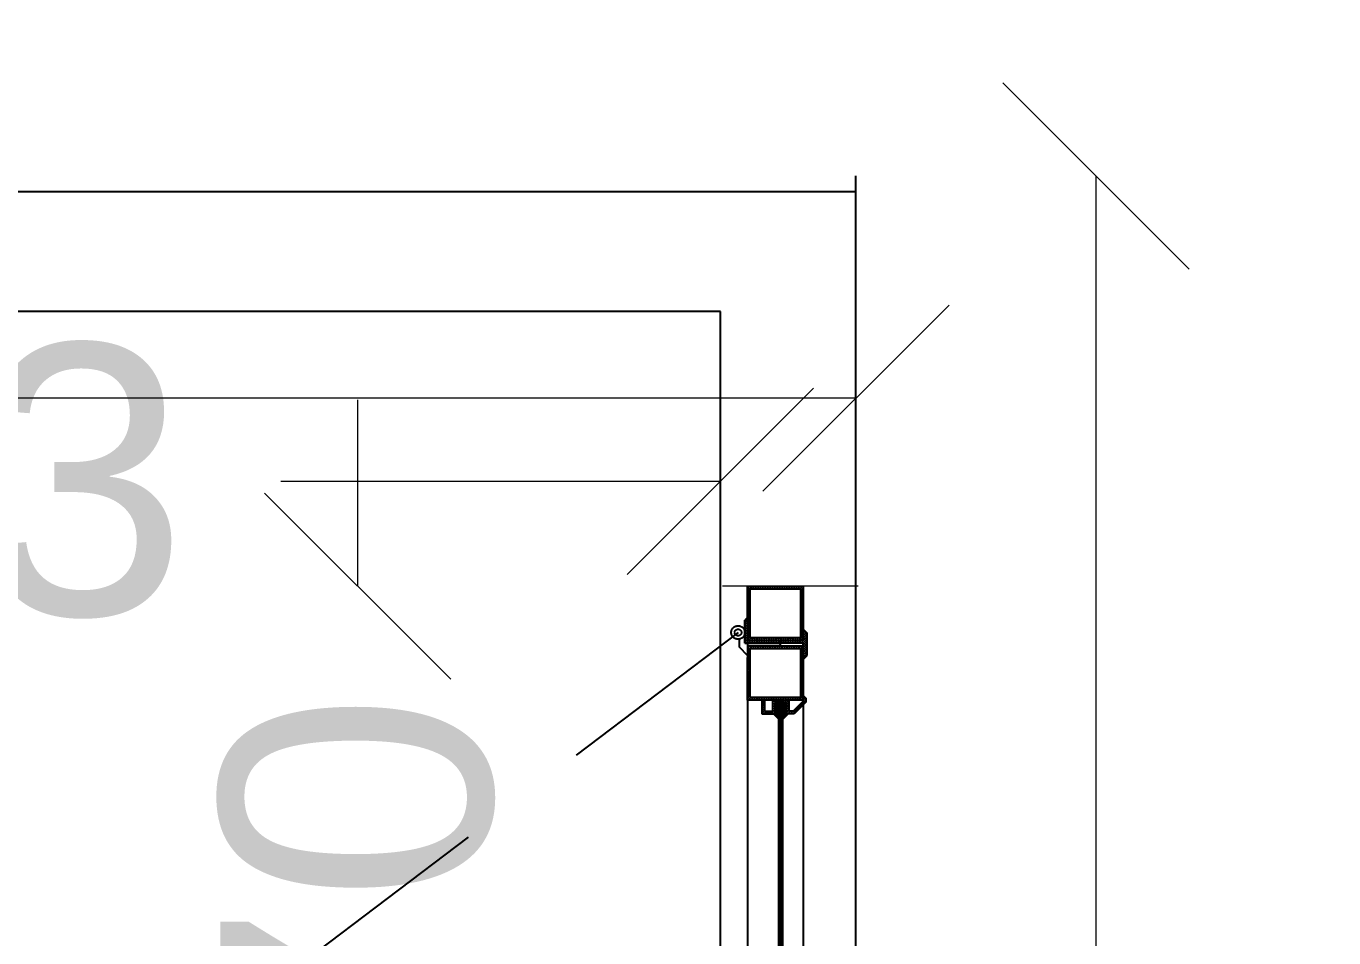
# Model space of a CAD drawing. Header units: metres. Extents: x -355 to 973, y -73 to 238.
# Drawn here: x 703.57 to 704.535, y 219.56 to 220.233 of the extents above; entities that cross this region are included whole.
import ezdxf

# ---------------------------------------------------------------- set-up
doc = ezdxf.new("R2010")
doc.units = ezdxf.units.M
doc.header["$LTSCALE"] = 3
doc.header["$MEASUREMENT"] = 0
doc.linetypes.add('ACAD_ISO02W100', pattern=[15, 12, -3])
doc.linetypes.add('HIDDEN2', pattern=[0.1875, 0.125, -0.0625])
doc.layers.add('05', color=21, linetype='Continuous', lineweight=5)
for name, color, linetype in [('2', 51, 'Continuous'), ('4', 4, 'ACAD_ISO02W100'), ('5', 2, 'Continuous'), ('Ditail', 1, 'Continuous')]:
    doc.layers.add(name, color=color, linetype=linetype)
doc.styles.get("Standard").update_dxf_attribs({"font": 'arial.ttf'})
doc.dimstyles.new('ahmad', dxfattribs={"dimtxt": 0.2, "dimasz": 0.1375, "dimexe": 0, "dimexo": 0.0625, "dimgap": 0.09, "dimtad": 0, "dimzin": 0, "dimdsep": 46, "dimtxsty": 'Standard', "dimblk": 'OBLIQUE', "dimcen": 0.09, "dimclrd": 245, "dimclrt": 61, "dimadec": 0, "dimazin": 0, "dimtfac": 1, "dimtofl": 0, "dimtmove": 0, "dimatfit": 3, "dimldrblk": 'OBLIQUE', "dimfxl": 0, "dimfxlon": 1, "dimtolj": 1, "dimtzin": 0, "dimlwd": 13, "dimarcsym": 0})

# ---------------------------------------------------------------- blocks, each defined once
blk = doc.blocks.new('*X66')
at = {"color": 0}
for p, q in [((20.47, 31.08), (24.02, 34.62)), ((21.35, 31.08), (24.02, 33.74)), ((22.24, 31.08), (24.74, 33.58)), ((23.12, 31.08), (25.62, 33.58)), ((24.01, 31.08), (26.51, 33.58)), ((24.89, 31.08), (27.39, 33.58)), ((25.58, 25.58), (32.02, 32.02)), ((25.77, 31.08), (28.27, 33.58)), ((26.46, 25.58), (32.02, 31.13)), ((26.66, 31.08), (29.16, 33.58)), ((27.34, 25.58), (32.02, 30.25)), ((27.54, 31.08), (30.04, 33.58)), ((28.02, 30.67), (30.93, 33.58)), ((28.02, 29.78), (31.81, 33.58)), ((28.02, 28.9), (32.02, 32.9)), ((28.23, 25.58), (32.02, 29.36)), ((20.11, 28.06), (20.12, 28.08)), ((20.55, 27.62), (21.01, 28.08)), ((20.99, 27.18), (21.89, 28.08)), ((21.43, 26.74), (22.77, 28.08)), ((21.88, 26.29), (23.66, 28.08)), ((22.32, 25.85), (24.54, 28.08)), ((22.76, 25.41), (25.43, 28.08)), ((23.2, 24.97), (26.31, 28.08)), ((23.64, 24.53), (24.02, 24.9)), ((24.69, 25.58), (27.19, 28.08)), ((29.11, 25.58), (32.02, 28.48)), ((30, 25.58), (32.02, 27.6)), ((30.88, 25.58), (32.02, 26.71)), ((31.76, 25.58), (32.02, 25.83))]:
    blk.add_line(p, q, dxfattribs=at)
blk = doc.blocks.new('dfgdfg')
for p, q in [((191.815, -169.4684), (191.815, -170.08423)), ((191.85602, -169.55608), (191.85602, -169.55689)), ((191.85602, -169.55689), (191.85602, -169.55608)), ((191.85602, -169.55608), (191.85602, -170.08071))]:
    blk.add_line(p, q)
at = {"layer": '05'}
for p, q in [((191.89653, -169.4684), (191.79653, -169.4684)), ((191.81674, -169.4684), (191.815, -169.47014)), ((191.81851, -169.4684), (191.815, -169.47191)), ((191.817, -169.47064), (191.815, -169.46864)), ((191.817, -169.47241), (191.815, -169.4704)), ((191.817, -169.47167), (191.815, -169.47368)), ((191.817, -169.47418), (191.815, -169.47217)), ((191.81853, -169.4704), (191.81652, -169.4684)), ((191.82028, -169.4684), (191.81827, -169.4704)), ((191.82029, -169.4704), (191.81829, -169.4684)), ((191.82205, -169.4684), (191.82004, -169.4704)), ((191.82206, -169.4704), (191.82006, -169.4684)), ((191.82381, -169.4684), (191.82181, -169.4704)), ((191.82383, -169.4704), (191.82183, -169.4684)), ((191.82558, -169.4684), (191.82358, -169.4704)), ((191.8256, -169.4704), (191.82359, -169.4684)), ((191.82735, -169.4684), (191.82534, -169.4704)), ((191.82737, -169.4704), (191.82536, -169.4684)), ((191.82912, -169.4684), (191.82711, -169.4704)), ((191.82913, -169.4704), (191.82713, -169.4684)), ((191.83088, -169.4684), (191.82888, -169.4704)), ((191.8309, -169.4704), (191.8289, -169.4684)), ((191.83265, -169.4684), (191.83065, -169.4704)), ((191.83267, -169.4704), (191.83067, -169.4684)), ((191.83442, -169.4684), (191.83242, -169.4704)), ((191.83444, -169.4704), (191.83243, -169.4684)), ((191.83619, -169.4684), (191.83418, -169.4704)), ((191.8362, -169.4704), (191.8342, -169.4684)), ((191.83796, -169.4684), (191.83595, -169.4704)), ((191.83797, -169.4704), (191.83597, -169.4684)), ((191.83972, -169.4684), (191.83772, -169.4704)), ((191.83974, -169.4704), (191.83774, -169.4684)), ((191.84149, -169.4684), (191.83949, -169.4704)), ((191.84151, -169.4704), (191.8395, -169.4684)), ((191.84326, -169.4684), (191.84125, -169.4704)), ((191.84328, -169.4704), (191.84127, -169.4684)), ((191.84503, -169.4684), (191.84302, -169.4704)), ((191.84504, -169.4704), (191.84304, -169.4684)), ((191.84679, -169.4684), (191.84479, -169.4704)), ((191.84681, -169.4704), (191.84481, -169.4684)), ((191.84856, -169.4684), (191.84656, -169.4704)), ((191.84858, -169.4704), (191.84658, -169.4684)), ((191.85033, -169.4684), (191.84833, -169.4704)), ((191.85035, -169.4704), (191.84834, -169.4684)), ((191.8521, -169.4684), (191.85009, -169.4704)), ((191.85211, -169.4704), (191.85011, -169.4684)), ((191.85386, -169.4684), (191.85186, -169.4704)), ((191.85388, -169.4704), (191.85188, -169.4684)), ((191.85563, -169.4684), (191.85363, -169.4704)), ((191.85602, -169.47077), (191.85365, -169.4684)), ((191.85602, -169.46978), (191.85401, -169.47178)), ((191.85602, -169.47254), (191.85401, -169.47053)), ((191.85602, -169.47154), (191.85401, -169.47355)), ((191.85602, -169.4743), (191.85401, -169.4723)), ((191.85602, -169.469), (191.85541, -169.4684)), ((191.817, -169.47344), (191.815, -169.47544)), ((191.817, -169.47594), (191.815, -169.47394)), ((191.817, -169.47521), (191.815, -169.47721)), ((191.817, -169.47771), (191.815, -169.47571)), ((191.817, -169.47698), (191.815, -169.47898)), ((191.817, -169.47948), (191.815, -169.47748)), ((191.817, -169.47874), (191.815, -169.48075)), ((191.817, -169.48125), (191.815, -169.47924)), ((191.817, -169.48051), (191.815, -169.48251)), ((191.817, -169.48302), (191.815, -169.48101)), ((191.85602, -169.47331), (191.85401, -169.47532)), ((191.85602, -169.47607), (191.85401, -169.47407)), ((191.85602, -169.47508), (191.85401, -169.47708)), ((191.85602, -169.47784), (191.85401, -169.47584)), ((191.85602, -169.47685), (191.85401, -169.47885)), ((191.85602, -169.47961), (191.85401, -169.4776)), ((191.85602, -169.47862), (191.85401, -169.48062)), ((191.85602, -169.48137), (191.85401, -169.47937)), ((191.85602, -169.48038), (191.85401, -169.48239)), ((191.85602, -169.48314), (191.85401, -169.48114)), ((191.85602, -169.48215), (191.85401, -169.48416)), ((191.815, -169.49162), (191.81491, -169.49153)), ((191.817, -169.48228), (191.815, -169.48428)), ((191.817, -169.48478), (191.815, -169.48278)), ((191.817, -169.48405), (191.815, -169.48605)), ((191.817, -169.48655), (191.815, -169.48455)), ((191.817, -169.48581), (191.815, -169.48782)), ((191.817, -169.48832), (191.815, -169.48631)), ((191.817, -169.48758), (191.815, -169.48959)), ((191.817, -169.49009), (191.815, -169.48808)), ((191.817, -169.48935), (191.815, -169.49135)), ((191.817, -169.49185), (191.815, -169.48985)), ((191.817, -169.49112), (191.815, -169.49312)), ((191.817, -169.49362), (191.815, -169.49162)), ((191.85602, -169.48491), (191.85401, -169.48291)), ((191.85602, -169.48392), (191.85401, -169.48592)), ((191.85602, -169.48668), (191.85401, -169.48467)), ((191.85602, -169.48569), (191.85401, -169.48769)), ((191.85602, -169.48845), (191.85401, -169.48644)), ((191.85602, -169.48745), (191.85401, -169.48946)), ((191.85602, -169.49021), (191.85401, -169.48821)), ((191.85602, -169.48922), (191.85401, -169.49123)), ((191.85602, -169.49198), (191.85401, -169.48998)), ((191.85602, -169.49099), (191.85401, -169.49299)), ((191.85602, -169.49375), (191.85401, -169.49174)), ((191.815, -169.49312), (191.81299, -169.49513)), ((191.815, -169.49489), (191.81299, -169.49689)), ((191.815, -169.49692), (191.81299, -169.49492)), ((191.815, -169.49666), (191.81299, -169.49866)), ((191.815, -169.49869), (191.81299, -169.49668)), ((191.815, -169.49842), (191.81299, -169.50043)), ((191.815, -169.50046), (191.81299, -169.49845)), ((191.815, -169.50019), (191.81299, -169.5022)), ((191.815, -169.50222), (191.81299, -169.50022)), ((191.815, -169.49515), (191.81314, -169.4933)), ((191.815, -169.49339), (191.81402, -169.49241)), ((191.817, -169.49289), (191.815, -169.49489)), ((191.817, -169.49539), (191.815, -169.49339)), ((191.817, -169.49465), (191.815, -169.49666)), ((191.817, -169.49716), (191.815, -169.49515)), ((191.817, -169.49642), (191.815, -169.49842)), ((191.817, -169.49892), (191.815, -169.49692)), ((191.817, -169.49819), (191.815, -169.50019)), ((191.817, -169.50069), (191.815, -169.49869)), ((191.817, -169.49996), (191.815, -169.50196)), ((191.817, -169.50246), (191.815, -169.50046)), ((191.85602, -169.49276), (191.85401, -169.49476)), ((191.85602, -169.49552), (191.85401, -169.49351)), ((191.85602, -169.49453), (191.85401, -169.49653)), ((191.85602, -169.49728), (191.85401, -169.49528)), ((191.85602, -169.49629), (191.85401, -169.4983)), ((191.85602, -169.49905), (191.85401, -169.49705)), ((191.85602, -169.49806), (191.85401, -169.50007)), ((191.85602, -169.50082), (191.85401, -169.49882)), ((191.85602, -169.49983), (191.85401, -169.50183)), ((191.85602, -169.50259), (191.85401, -169.50058)), ((191.85681, -169.50081), (191.85602, -169.5016)), ((191.85902, -169.50383), (191.85602, -169.50082)), ((191.815, -169.50196), (191.81299, -169.50396)), ((191.815, -169.50399), (191.81299, -169.50199)), ((191.815, -169.50373), (191.81299, -169.50573)), ((191.815, -169.50576), (191.81299, -169.50376)), ((191.815, -169.5055), (191.81299, -169.5075)), ((191.815, -169.50753), (191.81299, -169.50552)), ((191.815, -169.50726), (191.81299, -169.50927)), ((191.81618, -169.51048), (191.81299, -169.50729)), ((191.81441, -169.51048), (191.81299, -169.50906)), ((191.81555, -169.50848), (191.81355, -169.51048)), ((191.817, -169.50172), (191.815, -169.50373)), ((191.817, -169.50423), (191.815, -169.50222)), ((191.817, -169.50349), (191.815, -169.5055)), ((191.817, -169.506), (191.815, -169.50399)), ((191.817, -169.50526), (191.815, -169.50726)), ((191.81771, -169.50848), (191.815, -169.50576)), ((191.81594, -169.50848), (191.815, -169.50753)), ((191.81732, -169.50848), (191.81532, -169.51048)), ((191.81756, -169.50647), (191.81555, -169.50848)), ((191.81795, -169.51048), (191.81594, -169.50848)), ((191.81909, -169.50848), (191.81708, -169.51048)), ((191.81932, -169.50647), (191.81732, -169.50848)), ((191.81948, -169.50848), (191.81748, -169.50647)), ((191.81972, -169.51048), (191.81771, -169.50848)), ((191.82086, -169.50848), (191.81885, -169.51048)), ((191.82109, -169.50647), (191.81909, -169.50848)), ((191.82125, -169.50848), (191.81924, -169.50647)), ((191.82148, -169.51048), (191.81948, -169.50848)), ((191.82262, -169.50848), (191.82062, -169.51048)), ((191.82286, -169.50647), (191.82086, -169.50848)), ((191.82302, -169.50848), (191.82101, -169.50647)), ((191.82325, -169.51048), (191.82125, -169.50848)), ((191.82439, -169.50848), (191.82239, -169.51048)), ((191.82463, -169.50647), (191.82262, -169.50848)), ((191.82478, -169.50848), (191.82278, -169.50647)), ((191.82502, -169.51048), (191.82302, -169.50848)), ((191.82616, -169.50848), (191.82416, -169.51048)), ((191.8264, -169.50647), (191.82439, -169.50848)), ((191.82655, -169.50848), (191.82455, -169.50647)), ((191.82679, -169.51048), (191.82478, -169.50848)), ((191.82793, -169.50848), (191.82592, -169.51048)), ((191.82816, -169.50647), (191.82616, -169.50848)), ((191.82832, -169.50848), (191.82631, -169.50647)), ((191.82855, -169.51048), (191.82655, -169.50848)), ((191.8297, -169.50848), (191.82769, -169.51048)), ((191.82993, -169.50647), (191.82793, -169.50848)), ((191.83009, -169.50848), (191.82808, -169.50647)), ((191.83032, -169.51048), (191.82832, -169.50848)), ((191.83146, -169.50848), (191.82946, -169.51048)), ((191.8317, -169.50647), (191.8297, -169.50848)), ((191.83185, -169.50848), (191.82985, -169.50647)), ((191.83209, -169.51048), (191.83009, -169.50848)), ((191.83323, -169.50848), (191.83123, -169.51048)), ((191.83347, -169.50647), (191.83146, -169.50848)), ((191.83362, -169.50848), (191.83162, -169.50647)), ((191.83386, -169.51048), (191.83185, -169.50848)), ((191.835, -169.50848), (191.83299, -169.51048)), ((191.83523, -169.50647), (191.83323, -169.50848)), ((191.83539, -169.50848), (191.83339, -169.50647)), ((191.83563, -169.51048), (191.83362, -169.50848)), ((191.83677, -169.50848), (191.83476, -169.51048)), ((191.837, -169.50647), (191.835, -169.50848)), ((191.83716, -169.50848), (191.83515, -169.50647)), ((191.83739, -169.51048), (191.83539, -169.50848)), ((191.83853, -169.50848), (191.83653, -169.51048)), ((191.83877, -169.50647), (191.83677, -169.50848)), ((191.83893, -169.50848), (191.83692, -169.50647)), ((191.8386, -169.50992), (191.83716, -169.50848)), ((191.8403, -169.50848), (191.8383, -169.51048)), ((191.84054, -169.50647), (191.83853, -169.50848)), ((191.83916, -169.51048), (191.8386, -169.50992)), ((191.84069, -169.50848), (191.83869, -169.50647)), ((191.83949, -169.50904), (191.83893, -169.50848)), ((191.84093, -169.51048), (191.83949, -169.50904)), ((191.84207, -169.50848), (191.84007, -169.51048)), ((191.84231, -169.50647), (191.8403, -169.50848)), ((191.84246, -169.50848), (191.84046, -169.50647)), ((191.8427, -169.51048), (191.84069, -169.50848)), ((191.84384, -169.50848), (191.84183, -169.51048)), ((191.84407, -169.50647), (191.84207, -169.50848)), ((191.84423, -169.50848), (191.84222, -169.50647)), ((191.84446, -169.51048), (191.84246, -169.50848)), ((191.8456, -169.50848), (191.8436, -169.51048)), ((191.84584, -169.50647), (191.84384, -169.50848)), ((191.846, -169.50848), (191.84399, -169.50647)), ((191.84623, -169.51048), (191.84423, -169.50848)), ((191.84737, -169.50848), (191.84537, -169.51048)), ((191.84761, -169.50647), (191.8456, -169.50848)), ((191.84776, -169.50848), (191.84576, -169.50647)), ((191.848, -169.51048), (191.846, -169.50848)), ((191.84914, -169.50848), (191.84714, -169.51048)), ((191.84938, -169.50647), (191.84737, -169.50848)), ((191.84953, -169.50848), (191.84753, -169.50647)), ((191.84977, -169.51048), (191.84776, -169.50848)), ((191.85091, -169.50848), (191.8489, -169.51048)), ((191.85114, -169.50647), (191.84914, -169.50848)), ((191.8513, -169.50848), (191.8493, -169.50647)), ((191.85154, -169.51048), (191.84953, -169.50848)), ((191.85268, -169.50848), (191.85067, -169.51048)), ((191.85291, -169.50647), (191.85091, -169.50848)), ((191.85307, -169.50848), (191.85106, -169.50647)), ((191.8533, -169.51048), (191.8513, -169.50848)), ((191.85444, -169.50848), (191.85244, -169.51048)), ((191.85602, -169.50513), (191.85268, -169.50848)), ((191.85484, -169.50848), (191.85283, -169.50647)), ((191.85507, -169.51048), (191.85307, -169.50848)), ((191.85602, -169.5016), (191.85401, -169.5036)), ((191.85602, -169.50436), (191.85401, -169.50235)), ((191.85602, -169.50336), (191.85401, -169.50537)), ((191.85602, -169.50612), (191.85401, -169.50412)), ((191.85602, -169.50789), (191.85401, -169.50589)), ((191.85902, -169.50566), (191.85421, -169.51048)), ((191.85602, -169.5069), (191.85444, -169.50848)), ((191.85902, -169.51266), (191.85484, -169.50848)), ((191.85902, -169.50743), (191.85598, -169.51048)), ((191.85769, -169.50169), (191.85602, -169.50336)), ((191.85858, -169.50257), (191.85602, -169.50513)), ((191.85902, -169.50559), (191.85602, -169.50259)), ((191.85902, -169.50389), (191.85602, -169.5069)), ((191.85902, -169.50736), (191.85602, -169.50436)), ((191.85902, -169.50913), (191.85602, -169.50612)), ((191.85902, -169.5109), (191.85602, -169.50789)), ((191.85902, -169.5092), (191.85602, -169.5122)), ((191.85902, -169.51096), (191.85602, -169.51397)), ((191.81508, -169.51248), (191.815, -169.51257)), ((191.81685, -169.51248), (191.815, -169.51433)), ((191.81862, -169.51248), (191.815, -169.5161)), ((191.817, -169.51483), (191.815, -169.51283)), ((191.817, -169.5166), (191.815, -169.5146)), ((191.817, -169.51587), (191.815, -169.51787)), ((191.817, -169.51837), (191.815, -169.51637)), ((191.817, -169.51763), (191.815, -169.51964)), ((191.817, -169.52014), (191.815, -169.51813)), ((191.817, -169.5194), (191.815, -169.52141)), ((191.817, -169.52191), (191.815, -169.5199)), ((191.81842, -169.51449), (191.81642, -169.51248)), ((191.82019, -169.51449), (191.81818, -169.51248)), ((191.82038, -169.51248), (191.81838, -169.51449)), ((191.82196, -169.51449), (191.81995, -169.51248)), ((191.82215, -169.51248), (191.82015, -169.51449)), ((191.82372, -169.51449), (191.82172, -169.51248)), ((191.82392, -169.51248), (191.82192, -169.51449)), ((191.82549, -169.51449), (191.82349, -169.51248)), ((191.82569, -169.51248), (191.82368, -169.51449)), ((191.82726, -169.51449), (191.82526, -169.51248)), ((191.82745, -169.51248), (191.82545, -169.51449)), ((191.82903, -169.51449), (191.82702, -169.51248)), ((191.82922, -169.51248), (191.82722, -169.51449)), ((191.8308, -169.51449), (191.82879, -169.51248)), ((191.83099, -169.51248), (191.82899, -169.51449)), ((191.83256, -169.51449), (191.83056, -169.51248)), ((191.83276, -169.51248), (191.83075, -169.51449)), ((191.83433, -169.51449), (191.83233, -169.51248)), ((191.83453, -169.51248), (191.83252, -169.51449)), ((191.8361, -169.51449), (191.83409, -169.51248)), ((191.83629, -169.51248), (191.83429, -169.51449)), ((191.83787, -169.51449), (191.83586, -169.51248)), ((191.83806, -169.51248), (191.83606, -169.51449)), ((191.83963, -169.51449), (191.83763, -169.51248)), ((191.83983, -169.51248), (191.83783, -169.51449)), ((191.8414, -169.51449), (191.8394, -169.51248)), ((191.8416, -169.51248), (191.83959, -169.51449)), ((191.84317, -169.51449), (191.84117, -169.51248)), ((191.84336, -169.51248), (191.84136, -169.51449)), ((191.84494, -169.51449), (191.84293, -169.51248)), ((191.84513, -169.51248), (191.84313, -169.51449)), ((191.8467, -169.51449), (191.8447, -169.51248)), ((191.8469, -169.51248), (191.8449, -169.51449)), ((191.84847, -169.51449), (191.84647, -169.51248)), ((191.84867, -169.51248), (191.84666, -169.51449)), ((191.85024, -169.51449), (191.84824, -169.51248)), ((191.85044, -169.51248), (191.84843, -169.51449)), ((191.85201, -169.51449), (191.85, -169.51248)), ((191.8522, -169.51248), (191.8502, -169.51449)), ((191.85378, -169.51449), (191.85177, -169.51248)), ((191.85397, -169.51248), (191.85197, -169.51449)), ((191.85602, -169.51496), (191.85354, -169.51248)), ((191.85574, -169.51248), (191.85374, -169.51449)), ((191.85602, -169.51397), (191.85401, -169.51597)), ((191.85602, -169.51673), (191.85401, -169.51473)), ((191.85602, -169.51574), (191.85401, -169.51774)), ((191.85602, -169.5185), (191.85401, -169.51649)), ((191.85602, -169.51751), (191.85401, -169.51951)), ((191.85602, -169.52027), (191.85401, -169.51826)), ((191.85602, -169.51927), (191.85401, -169.52128)), ((191.85602, -169.52203), (191.85401, -169.52003)), ((191.85602, -169.51319), (191.85531, -169.51248)), ((191.85902, -169.51443), (191.85602, -169.51143)), ((191.85902, -169.51273), (191.85602, -169.51574)), ((191.85902, -169.5162), (191.85602, -169.51319)), ((191.85902, -169.5145), (191.85602, -169.51751)), ((191.85902, -169.51797), (191.85602, -169.51496)), ((191.85902, -169.51627), (191.85602, -169.51927)), ((191.85891, -169.51962), (191.85602, -169.51673)), ((191.85902, -169.51804), (191.85602, -169.52104)), ((191.85802, -169.5205), (191.85602, -169.5185)), ((191.85714, -169.52138), (191.85602, -169.52027)), ((191.817, -169.52117), (191.815, -169.52317)), ((191.817, -169.52367), (191.815, -169.52167)), ((191.817, -169.52294), (191.815, -169.52494)), ((191.817, -169.52544), (191.815, -169.52344)), ((191.817, -169.5247), (191.815, -169.52671)), ((191.817, -169.52721), (191.815, -169.52521)), ((191.817, -169.52647), (191.815, -169.52848)), ((191.817, -169.52898), (191.815, -169.52697)), ((191.817, -169.52824), (191.815, -169.53024)), ((191.817, -169.53074), (191.815, -169.52874)), ((191.817, -169.53001), (191.815, -169.53201)), ((191.85602, -169.52104), (191.85401, -169.52305)), ((191.85602, -169.5238), (191.85401, -169.5218)), ((191.85602, -169.52281), (191.85401, -169.52481)), ((191.85602, -169.52557), (191.85401, -169.52356)), ((191.85602, -169.52458), (191.85401, -169.52658)), ((191.85602, -169.52734), (191.85401, -169.52533)), ((191.85602, -169.52635), (191.85401, -169.52835)), ((191.85602, -169.5291), (191.85401, -169.5271)), ((191.85602, -169.52811), (191.85401, -169.53012)), ((191.85602, -169.53087), (191.85401, -169.52887)), ((191.85602, -169.52988), (191.85401, -169.53188)), ((191.85625, -169.52227), (191.85602, -169.52203)), ((191.817, -169.53251), (191.815, -169.53051)), ((191.817, -169.53178), (191.815, -169.53378)), ((191.817, -169.53428), (191.815, -169.53228)), ((191.817, -169.53354), (191.815, -169.53555)), ((191.817, -169.53605), (191.815, -169.53404)), ((191.817, -169.53531), (191.815, -169.53732)), ((191.817, -169.53782), (191.815, -169.53581)), ((191.817, -169.53708), (191.815, -169.53908)), ((191.817, -169.53958), (191.815, -169.53758)), ((191.817, -169.53885), (191.815, -169.54085)), ((191.817, -169.54135), (191.815, -169.53935)), ((191.85602, -169.53264), (191.85401, -169.53064)), ((191.85602, -169.53165), (191.85401, -169.53365)), ((191.85602, -169.53441), (191.85401, -169.5324)), ((191.85602, -169.53342), (191.85401, -169.53542)), ((191.85602, -169.53618), (191.85401, -169.53417)), ((191.85602, -169.53518), (191.85401, -169.53719)), ((191.85602, -169.53794), (191.85401, -169.53594)), ((191.85602, -169.53695), (191.85401, -169.53896)), ((191.85602, -169.53971), (191.85401, -169.53771)), ((191.85602, -169.53872), (191.85401, -169.54072)), ((191.85602, -169.54148), (191.85401, -169.53947)), ((191.817, -169.54061), (191.815, -169.54262)), ((191.817, -169.54312), (191.815, -169.54112)), ((191.817, -169.54238), (191.815, -169.54439)), ((191.817, -169.54489), (191.815, -169.54288)), ((191.817, -169.54415), (191.815, -169.54615)), ((191.817, -169.54665), (191.815, -169.54465)), ((191.817, -169.54592), (191.815, -169.54792)), ((191.817, -169.54842), (191.815, -169.54642)), ((191.817, -169.54769), (191.815, -169.54969)), ((191.817, -169.55019), (191.815, -169.54819)), ((191.817, -169.54945), (191.815, -169.55146)), ((191.85602, -169.54933), (191.85278, -169.55256)), ((191.85602, -169.54049), (191.85401, -169.54249)), ((191.85602, -169.54325), (191.85401, -169.54124)), ((191.85602, -169.54226), (191.85401, -169.54426)), ((191.85602, -169.54501), (191.85401, -169.54301)), ((191.85602, -169.54402), (191.85401, -169.54603)), ((191.85602, -169.54678), (191.85401, -169.54478)), ((191.85602, -169.54579), (191.85401, -169.54779)), ((191.85602, -169.54855), (191.85401, -169.54655)), ((191.85602, -169.54756), (191.85401, -169.54956)), ((191.85602, -169.55032), (191.85401, -169.54831)), ((191.85615, -169.5492), (191.85602, -169.54933)), ((191.81761, -169.55256), (191.815, -169.54995)), ((191.81584, -169.55256), (191.815, -169.55172)), ((191.81766, -169.55056), (191.81566, -169.55256)), ((191.81937, -169.55256), (191.81737, -169.55056)), ((191.81943, -169.55056), (191.81743, -169.55256)), ((191.82114, -169.55256), (191.81914, -169.55056)), ((191.8212, -169.55056), (191.81919, -169.55256)), ((191.82291, -169.55256), (191.8209, -169.55056)), ((191.82297, -169.55056), (191.82096, -169.55256)), ((191.82468, -169.55256), (191.82267, -169.55056)), ((191.82473, -169.55056), (191.82273, -169.55256)), ((191.82644, -169.55256), (191.82444, -169.55056)), ((191.8265, -169.55056), (191.8245, -169.55256)), ((191.82627, -169.55256), (191.82553, -169.5533)), ((191.82754, -169.55306), (191.82553, -169.55506)), ((191.82754, -169.55542), (191.82553, -169.55342)), ((191.82754, -169.55483), (191.82553, -169.55683)), ((191.82754, -169.55719), (191.82553, -169.55519)), ((191.82754, -169.5566), (191.82553, -169.5586)), ((191.82754, -169.55896), (191.82553, -169.55695)), ((191.82754, -169.55836), (191.82553, -169.56037)), ((191.82939, -169.56258), (191.82553, -169.55872)), ((191.82821, -169.55256), (191.82621, -169.55056)), ((191.82827, -169.55056), (191.82627, -169.55256)), ((191.82754, -169.55365), (191.82644, -169.55256)), ((191.82998, -169.55256), (191.82798, -169.55056)), ((191.83004, -169.55056), (191.82803, -169.55256)), ((191.83175, -169.55256), (191.82974, -169.55056)), ((191.83181, -169.55056), (191.8298, -169.55256)), ((191.83352, -169.55256), (191.83151, -169.55056)), ((191.83357, -169.55056), (191.83157, -169.55256)), ((191.83555, -169.55919), (191.83216, -169.56258)), ((191.83528, -169.55256), (191.83328, -169.55056)), ((191.83534, -169.55056), (191.83334, -169.55256)), ((191.8351, -169.55256), (191.83355, -169.55412)), ((191.83555, -169.5546), (191.83355, -169.5526)), ((191.83555, -169.55388), (191.83355, -169.55589)), ((191.83555, -169.55637), (191.83355, -169.55436)), ((191.83555, -169.55565), (191.83355, -169.55765)), ((191.83555, -169.55814), (191.83355, -169.55613)), ((191.83555, -169.55742), (191.83355, -169.55942)), ((191.83555, -169.5599), (191.83355, -169.5579)), ((191.83705, -169.55256), (191.83505, -169.55056)), ((191.83711, -169.55056), (191.8351, -169.55256)), ((191.83555, -169.55283), (191.83528, -169.55256)), ((191.83687, -169.55256), (191.83555, -169.55388)), ((191.83729, -169.55457), (191.83555, -169.55283)), ((191.83864, -169.55256), (191.83664, -169.55457)), ((191.83882, -169.55256), (191.83681, -169.55056)), ((191.83888, -169.55056), (191.83687, -169.55256)), ((191.83906, -169.55457), (191.83705, -169.55256)), ((191.84041, -169.55256), (191.8384, -169.55457)), ((191.84059, -169.55256), (191.83858, -169.55056)), ((191.84064, -169.55056), (191.83864, -169.55256)), ((191.84082, -169.55457), (191.83882, -169.55256)), ((191.84218, -169.55256), (191.84017, -169.55457)), ((191.84235, -169.55256), (191.84035, -169.55056)), ((191.84241, -169.55056), (191.84041, -169.55256)), ((191.84259, -169.55457), (191.84059, -169.55256)), ((191.84394, -169.55256), (191.84194, -169.55457)), ((191.84412, -169.55256), (191.84212, -169.55056)), ((191.84418, -169.55056), (191.84218, -169.55256)), ((191.84557, -169.55578), (191.84235, -169.55256)), ((191.84557, -169.5527), (191.84357, -169.55471)), ((191.84557, -169.55447), (191.84357, -169.55647)), ((191.84557, -169.55755), (191.84357, -169.55554)), ((191.84557, -169.55624), (191.84357, -169.55824)), ((191.84557, -169.55932), (191.84357, -169.55731)), ((191.84557, -169.55801), (191.84357, -169.56001)), ((191.84707, -169.56258), (191.84357, -169.55908)), ((191.84589, -169.55256), (191.84389, -169.55056)), ((191.84595, -169.55056), (191.84394, -169.55256)), ((191.84557, -169.55401), (191.84412, -169.55256)), ((191.84766, -169.55256), (191.84565, -169.55056)), ((191.84772, -169.55056), (191.84571, -169.55256)), ((191.84943, -169.55256), (191.84742, -169.55056)), ((191.84948, -169.55056), (191.84748, -169.55256)), ((191.85802, -169.55263), (191.84807, -169.56258)), ((191.85119, -169.55256), (191.84919, -169.55056)), ((191.85125, -169.55056), (191.84925, -169.55256)), ((191.85183, -169.56027), (191.85041, -169.55886)), ((191.85296, -169.55256), (191.85096, -169.55056)), ((191.85302, -169.55056), (191.85101, -169.55256)), ((191.85272, -169.55939), (191.8513, -169.55797)), ((191.8536, -169.5585), (191.85218, -169.55709)), ((191.85473, -169.55256), (191.85272, -169.55056)), ((191.85448, -169.55762), (191.85307, -169.5562)), ((191.85537, -169.55674), (191.85395, -169.55532)), ((191.85602, -169.55209), (191.85401, -169.55008)), ((191.85602, -169.55109), (191.85455, -169.55256)), ((191.85625, -169.55585), (191.85483, -169.55444)), ((191.85713, -169.55497), (191.85572, -169.55355)), ((191.85703, -169.55008), (191.85602, -169.55109)), ((191.85802, -169.55232), (191.85602, -169.55032)), ((191.85791, -169.55097), (191.85602, -169.55286)), ((191.85802, -169.55408), (191.85602, -169.55209)), ((191.82754, -169.56013), (191.82553, -169.56214)), ((191.82763, -169.56258), (191.82553, -169.56049)), ((191.82586, -169.56258), (191.82553, -169.56226)), ((191.82886, -169.56058), (191.82685, -169.56258)), ((191.83062, -169.56058), (191.82862, -169.56258)), ((191.83116, -169.56258), (191.82916, -169.56058)), ((191.83239, -169.56058), (191.83039, -169.56258)), ((191.83293, -169.56258), (191.83092, -169.56058)), ((191.8347, -169.56258), (191.83269, -169.56058)), ((191.83555, -169.56167), (191.83355, -169.55967)), ((191.83555, -169.56095), (191.83392, -169.56258)), ((191.84557, -169.55977), (191.84357, -169.56178)), ((191.8453, -169.56258), (191.84357, -169.56085)), ((191.84653, -169.56058), (191.84453, -169.56258)), ((191.8483, -169.56058), (191.8463, -169.56258)), ((191.84884, -169.56258), (191.84683, -169.56058)), ((191.85006, -169.56204), (191.8486, -169.56058)), ((191.85095, -169.56116), (191.84953, -169.55974))]:
    blk.add_line(p, q, dxfattribs=at)
at = {"layer": '2'}
for p, q in [((191.83868, -170.07822), (191.83868, -169.55857)), ((191.83931, -170.07822), (191.83931, -169.55857)), ((191.83994, -170.07822), (191.83994, -169.55857)), ((191.84056, -170.07822), (191.84056, -169.55857))]:
    blk.add_line(p, q, dxfattribs=at)
at = {"layer": '4'}
for p, q in [((191.815, -169.4684), (191.85602, -169.4684)), ((191.815, -169.49144), (191.815, -169.4684)), ((191.817, -169.4704), (191.85401, -169.4704)), ((191.817, -169.50647), (191.817, -169.4704)), ((191.85401, -169.4704), (191.85401, -169.50647)), ((191.85602, -169.4684), (191.85602, -169.50002)), ((191.815, -169.49144), (191.81299, -169.49345)), ((191.81299, -169.51048), (191.81299, -169.49345)), ((191.815, -169.49645), (191.815, -169.50848)), ((191.85602, -169.50002), (191.85902, -169.50302)), ((191.80898, -169.51349), (191.80898, -169.50747)), ((191.81299, -169.51048), (191.83804, -169.51048)), ((191.85401, -169.50647), (191.817, -169.50647)), ((191.85602, -169.51048), (191.82101, -169.51048)), ((191.84005, -169.50848), (191.83804, -169.51048)), ((191.84005, -169.51248), (191.83804, -169.51048)), ((191.85602, -169.51248), (191.85602, -169.51048)), ((191.85902, -169.5195), (191.85902, -169.50302)), ((191.815, -169.5195), (191.80898, -169.51349)), ((191.815, -169.5195), (191.815, -169.52094)), ((191.817, -169.51449), (191.85401, -169.51449)), ((191.817, -169.55056), (191.817, -169.51449)), ((191.84005, -169.51248), (191.85602, -169.51248)), ((191.85401, -169.51449), (191.85401, -169.55056)), ((191.85602, -169.5225), (191.85902, -169.5195)), ((191.815, -169.55256), (191.815, -169.52094)), ((191.85602, -169.5225), (191.85602, -169.54907)), ((191.85602, -169.54907), (191.85802, -169.55107)), ((191.82553, -169.55256), (191.815, -169.55256)), ((191.85401, -169.55056), (191.817, -169.55056)), ((191.82553, -169.55256), (191.82553, -169.56258)), ((191.82754, -169.55256), (191.82754, -169.56058)), ((191.83355, -169.55256), (191.82754, -169.55256)), ((191.83355, -169.56058), (191.83355, -169.55256)), ((191.83555, -169.56258), (191.83555, -169.55256)), ((191.84357, -169.55457), (191.83555, -169.55457)), ((191.84106, -169.55857), (191.83806, -169.55857)), ((191.83806, -170.07822), (191.83806, -169.55857)), ((191.84106, -170.07822), (191.84106, -169.55857)), ((191.84357, -169.56258), (191.84357, -169.55457)), ((191.85602, -169.55256), (191.84557, -169.55256)), ((191.84557, -169.55256), (191.84557, -169.56058)), ((191.85602, -169.55325), (191.84869, -169.56058)), ((191.85802, -169.55408), (191.84952, -169.56258)), ((191.85602, -169.55256), (191.85602, -169.55325)), ((191.85802, -169.55107), (191.85802, -169.55408)), ((191.82553, -169.56258), (191.83555, -169.56258)), ((191.82754, -169.56058), (191.83355, -169.56058)), ((191.83412, -169.56258), (191.83806, -169.56651)), ((191.845, -169.56258), (191.84106, -169.56651)), ((191.84952, -169.56258), (191.84357, -169.56258)), ((191.84869, -169.56058), (191.84557, -169.56058))]:
    blk.add_line(p, q, dxfattribs=at)
for radius in [0.00501, 0.0025]:
    blk.add_circle((191.80798, -169.50256), radius, dxfattribs=at)
at = {"layer": '5'}
for p, q in [((191.815, -169.50848), (191.815, -169.49144)), ((191.85602, -169.50848), (191.85602, -169.50002)), ((191.85602, -169.50848), (191.815, -169.50848)), ((191.815, -169.51248), (191.84005, -169.51248)), ((191.815, -169.51248), (191.815, -169.5195)), ((191.85602, -169.5225), (191.85602, -169.51248)), ((191.85602, -169.54907), (191.85602, -169.55256)), ((191.82754, -169.55256), (191.82553, -169.55256)), ((191.83555, -169.55256), (191.83355, -169.55256)), ((191.83555, -169.55256), (191.84557, -169.55256))]:
    blk.add_line(p, q, dxfattribs=at)
at = {"layer": 'Ditail', "color": 1, "linetype": 'HIDDEN2', "ltscale": 0.4}
blk.add_line((191.80798, -169.50256), (191.30127, -169.88697), dxfattribs=at)
at = {"layer": '2', "xscale": 0.001001994631451453, "yscale": 0.001001994631451453, "zscale": 0.001001994631451453, "rotation": 90}
blk.add_blockref('*X66', (191.8692, -169.58665), dxfattribs=at)
blk = doc.blocks.new('_Oblique')
at = {"color": 0, "linetype": 'ByBlock', "lineweight": -2}
blk.add_line((-0.5, -0.5), (0.5, 0.5), dxfattribs=at)
blk = doc.blocks.new('*D420')
at = {"color": 245, "lineweight": 13, "transparency": 16777216}
for p, q in [((702.75251, 219.89689), (703.07707, 219.89689)), ((704.08231, 219.89689), (703.75775, 219.89689))]:
    blk.add_line(p, q, dxfattribs=at)
at = {"layer": 'Defpoints', "color": 0, "transparency": 16777216}
for p in [(702.75251, 220.02245), (704.08231, 220.02245), (702.75251, 219.89689)]:
    blk.add_point(p, dxfattribs=at)
at = {"color": 245, "lineweight": 13, "transparency": 16777216, "xscale": 0.1375, "yscale": 0.1375, "zscale": 0.1375, "rotation": 180}
blk.add_blockref('_Oblique', (702.75251, 219.89689), dxfattribs=at)
at = {"color": 245, "lineweight": 13, "transparency": 16777216, "xscale": 0.1375, "yscale": 0.1375, "zscale": 0.1375}
blk.add_blockref('_Oblique', (704.08231, 219.89689), dxfattribs=at)
at = {"color": 61, "transparency": 16777216, "insert": (703.41741, 219.89689), "char_height": 0.2, "attachment_point": 5}
blk.add_mtext('\\A1;1.33', dxfattribs=at)
blk = doc.blocks.new('*D423')
at = {"color": 245, "lineweight": 13, "transparency": 16777216}
for p, q in [((701.75377, 230.62245), (701.75377, 224.59015)), ((701.75377, 217.72245), (701.75377, 223.75476))]:
    blk.add_line(p, q, dxfattribs=at)
at = {"layer": 'Defpoints', "color": 0, "transparency": 16777216}
for p in [(701.33231, 230.62245), (701.75377, 230.62245), (706.96348, 217.72245)]:
    blk.add_point(p, dxfattribs=at)
at = {"color": 245, "lineweight": 13, "transparency": 16777216, "xscale": 0.1375, "yscale": 0.1375, "zscale": 0.1375}
for p, rotation in [((701.75377, 230.62245), 90), ((701.75377, 217.72245), 270)]:
    blk.add_blockref('_Oblique', p, dxfattribs=dict(at, rotation=rotation))
at = {"color": 61, "transparency": 16777216, "insert": (701.75377, 224.17245), "char_height": 0.2, "attachment_point": 5, "rotation": 90}
blk.add_mtext('\\A1;12.90', dxfattribs=at)
blk = doc.blocks.new('*D425')
at = {"color": 245, "lineweight": 13, "transparency": 16777216}
for p, q in [((704.35937, 220.12245), (704.35937, 219.27357)), ((704.35937, 217.72245), (704.35937, 218.57134))]:
    blk.add_line(p, q, dxfattribs=at)
at = {"layer": 'Defpoints', "color": 0, "transparency": 16777216}
for p in [(704.18231, 220.12245), (704.18231, 217.72245), (704.35937, 217.72245)]:
    blk.add_point(p, dxfattribs=at)
at = {"color": 245, "lineweight": 13, "transparency": 16777216, "xscale": 0.1375, "yscale": 0.1375, "zscale": 0.1375}
for p, rotation in [((704.35937, 220.12245), 90), ((704.35937, 217.72245), 270)]:
    blk.add_blockref('_Oblique', p, dxfattribs=dict(at, rotation=rotation))
at = {"color": 61, "transparency": 16777216, "insert": (704.35937, 218.92245), "char_height": 0.2, "attachment_point": 5, "rotation": 90}
blk.add_mtext('\\A1;2.40', dxfattribs=at)
blk = doc.blocks.new('*D426')
at = {"color": 245, "lineweight": 13, "transparency": 16777216}
for p, q in [((701.33231, 219.95835), (702.4051, 219.95835)), ((704.18231, 219.95835), (703.10952, 219.95835))]:
    blk.add_line(p, q, dxfattribs=at)
at = {"layer": 'Defpoints', "color": 0, "transparency": 16777216}
for p in [(701.33231, 220.11064), (704.18231, 220.11064), (701.33231, 219.95835)]:
    blk.add_point(p, dxfattribs=at)
at = {"color": 245, "lineweight": 13, "transparency": 16777216, "xscale": 0.1375, "yscale": 0.1375, "zscale": 0.1375, "rotation": 180}
blk.add_blockref('_Oblique', (701.33231, 219.95835), dxfattribs=at)
at = {"color": 245, "lineweight": 13, "transparency": 16777216, "xscale": 0.1375, "yscale": 0.1375, "zscale": 0.1375}
blk.add_blockref('_Oblique', (704.18231, 219.95835), dxfattribs=at)
at = {"color": 61, "transparency": 16777216, "insert": (702.75731, 219.95835), "char_height": 0.2, "attachment_point": 5}
blk.add_mtext('\\A1;2.85', dxfattribs=at)
blk = doc.blocks.new('*D435')
at = {"color": 245, "lineweight": 13, "transparency": 16777216}
for p, q in [((703.81465, 219.81952), (703.81465, 219.95702)), ((703.81465, 219.11952), (703.81465, 218.98202))]:
    blk.add_line(p, q, dxfattribs=at)
at = {"layer": 'Defpoints', "color": 0, "transparency": 16777216}
for p in [(704.18383, 219.81952), (703.81465, 219.11952), (704.18231, 219.11952)]:
    blk.add_point(p, dxfattribs=at)
at = {"color": 245, "lineweight": 13, "transparency": 16777216, "xscale": 0.1375, "yscale": 0.1375, "zscale": 0.1375}
for p, rotation in [((703.81465, 219.81952), 270), ((703.81465, 219.11952), 90)]:
    blk.add_blockref('_Oblique', p, dxfattribs=dict(at, rotation=rotation))
at = {"color": 61, "transparency": 16777216, "insert": (703.81465, 219.46952), "char_height": 0.2, "attachment_point": 5, "rotation": 90}
blk.add_mtext('\\A1;0.70', dxfattribs=at)

msp = doc.modelspace()

# ---------------------------------------------------------------- linework, layer by layer
for p, q in [((704.18231, 219.84845), (704.18231, 220.12245)), ((704.08231, 220.02245), (702.75251, 220.02245)), ((704.08231, 219.84845), (704.08231, 220.02245)), ((704.08231, 218.82788), (704.08231, 219.84845)), ((704.18231, 218.82788), (704.18231, 219.84845))]:
    msp.add_line(p, q)
at = {"layer": '4', "color": 0}
msp.add_line((704.18231, 220.11064), (701.33231, 220.11064), dxfattribs=at)

# ---------------------------------------------------------------- block references
msp.add_blockref('dfgdfg', (512.2873, 389.28791))

# ---------------------------------------------------------------- dimensions: what is measured, and where the dimension line sits
for base, p1, p2, angle, picture, middle in [((701.75377, 230.62245), (706.96348, 217.72245), (701.33231, 230.62245), 90, '*D423', (701.75377, 224.17245)), ((704.35937, 217.72245), (704.18231, 220.12245), (704.18231, 217.72245), 90, '*D425', (704.35937, 218.92245)), ((701.33231, 219.95835), (704.18231, 220.11064), (701.33231, 220.11064), 180, '*D426', (702.75731, 219.95835)), ((702.75251, 219.89689), (704.08231, 220.02245), (702.75251, 220.02245), 180, '*D420', (703.41741, 219.89689)), ((703.81465, 219.11952), (704.18383, 219.81952), (704.18231, 219.11952), 90, '*D435', (703.81465, 219.46952))]:
    dim = msp.add_linear_dim(base=base, p1=p1, p2=p2, angle=angle, dimstyle='ahmad')
    dim.commit()
    dim.dimension.update_dxf_attribs({"geometry": picture, "text_midpoint": middle})

doc.saveas('drawing.dxf')
